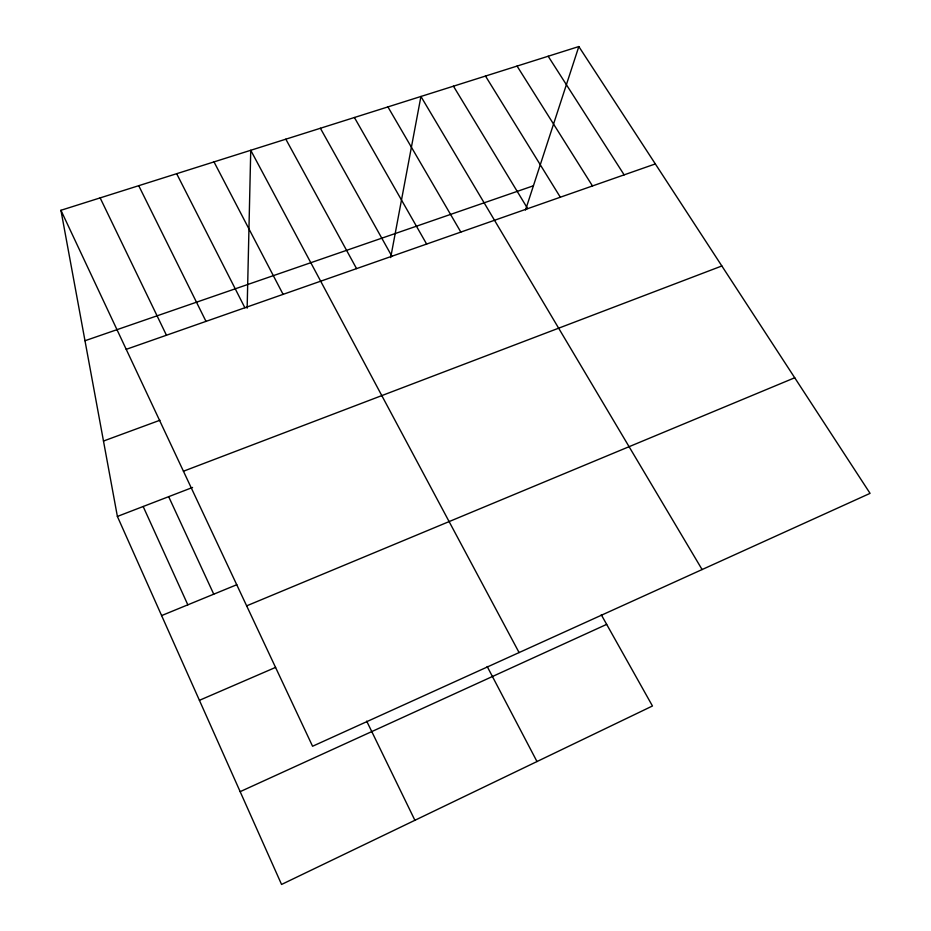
<?xml version="1.0" encoding="UTF-8"?>
<svg xmlns="http://www.w3.org/2000/svg" width="931" height="931" viewBox="0 0 931 931"><rect width="100%" height="100%" fill="white"/><g stroke="black" fill="none" stroke-linecap="round" stroke-linejoin="round"><path stroke-width="1.4" d="M247.146 308.184L250.742 150.287L519.091 652.573M390.683 257.561L420.928 96.475L702.102 569.551M525.503 210.057L578.826 46.55L60.934 210.29L117.387 516.437L281.558 884.45L652.456 705.989L601.263 614.739M240.163 791.653L606.675 624.375M199.42 700.321L275.623 667.376M246.645 605.848L794.725 377.765M161.61 615.589L236.811 584.715M117.387 516.437L192.566 487.46M183.442 471.226L721.851 265.975M103.481 441.038L159.957 420.242M126.22 349.334L655.343 163.926M84.989 340.734L533.405 185.793M578.826 46.55L870.066 493.36L312.572 746.255L60.934 210.29M548.173 56.244L624.142 174.865M517.066 66.078L592.477 185.956M485.493 76.063L560.322 197.221M453.455 86.187L527.679 208.66M387.924 106.902L460.845 232.087M354.408 117.504L426.631 244.073M320.38 128.257L391.881 256.246M285.829 139.185L356.561 268.617M487.169 666.48L536.989 761.546M214.002 161.889L283.094 294.371M176.669 173.701L244.876 307.754M138.731 185.7L205.995 321.381M366.686 721.129L414.9 820.292M100.152 197.896L166.451 335.241M168.674 496.677L213.746 594.176M143.165 506.499L187.829 604.824"/></g></svg>
